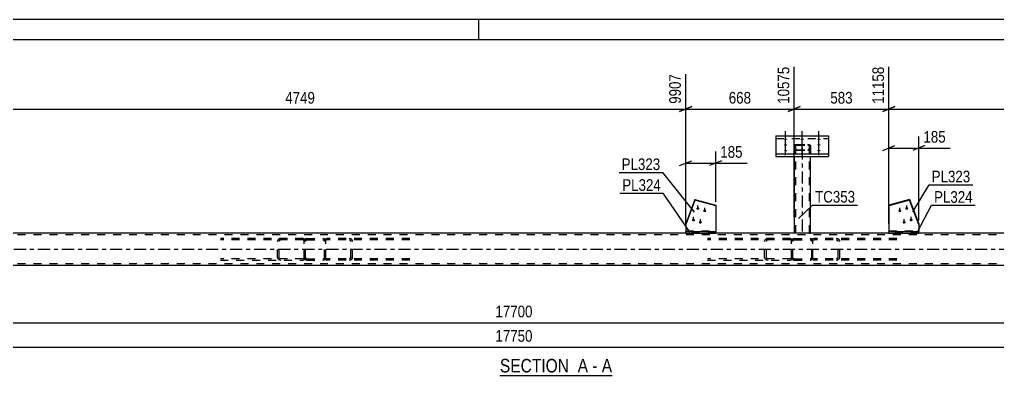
# Model space of a CAD drawing. Header units: millimetres. Extents: x -75 to 766, y -443 to 151.
# Drawn here: x 232.6 to 473.5, y 63.5 to 151.3 of the extents above; entities that cross this region are included whole.
import ezdxf

# ---------------------------------------------------------------- set-up
doc = ezdxf.new("R2010")
doc.units = ezdxf.units.MM
doc.linetypes.add('DXK_LINE_DOT2', pattern=[3.9198, 1.9599, -1.9599])
doc.linetypes.add('DXK_LINE_DOT3', pattern=[5.9187, 2.979, -0.9799, 0.9799, -0.9799])
doc.styles.add('Arial Narrow', font='ARIALN.TTF', dxfattribs={"height": 0.2})

# ---------------------------------------------------------------- blocks, each defined once
blk = doc.blocks.new('Unknown-761549991-1163')
at = {"color": 5, "linetype": 'Continuous'}
for p, q in [((765.73, 151.27), (-75.27, 151.27)), ((345.73, 146.27), (345.73, 151.27)), ((760.73, 146.27), (-70.27, 146.27))]:
    blk.add_line(p, q, dxfattribs=at)
blk = doc.blocks.new('Unknown-761549991-12 - 2859')
at = {"color": 6, "linetype": 'Continuous'}
blk.add_line((350.94, 63.53), (378.58, 63.53), dxfattribs=at)
at = {"color": 0, "linetype": 'Continuous'}
blk.add_wipeout([(369.05, 64.28), (369.05, 67.78), (350.94, 67.78), (350.94, 64.28)], dxfattribs=at)
at = {"color": 7, "linetype": 'Continuous', "style": 'Arial Narrow'}
blk.add_text('SECTION ', height=3.34, dxfattribs=at).set_placement((350.94, 64.28))
at = {"color": 0, "linetype": 'Continuous'}
blk.add_wipeout([(372.65, 64.28), (372.65, 67.78), (370.1, 67.78), (370.1, 64.28)], dxfattribs=at)
blk.add_wipeout([(374.98, 64.28), (374.98, 67.78), (373.7, 67.78), (373.7, 64.28)], dxfattribs=at)
at = {"color": 7, "linetype": 'Continuous', "style": 'Arial Narrow'}
for s, p in [('A', (370.1, 64.28)), ('-', (373.7, 64.28))]:
    blk.add_text(s, height=3.34, dxfattribs=at).set_placement(p)
at = {"color": 0, "linetype": 'Continuous'}
blk.add_wipeout([(378.58, 64.28), (378.58, 67.78), (376.03, 67.78), (376.03, 64.28)], dxfattribs=at)
at = {"color": 7, "linetype": 'Continuous', "style": 'Arial Narrow'}
blk.add_text('A', height=3.34, dxfattribs=at).set_placement((376.03, 64.28))
blk = doc.blocks.new('Bolt-761549991-2861 - 2859')
at = {"linetype": 'Continuous'}
for points in [[(399.69, 105.04), (399.77, 105.03), (399.84, 105.01), (399.91, 104.97), (399.96, 104.92), (400.01, 104.87), (400.04, 104.8), (400.05, 104.73), (400.05, 104.66), (400.04, 104.59), (400.01, 104.53), (399.96, 104.47), (399.91, 104.42), (399.84, 104.39), (399.77, 104.37), (399.69, 104.36), (399.62, 104.37), (399.55, 104.39), (399.48, 104.42), (399.43, 104.47), (399.38, 104.53), (399.35, 104.59), (399.34, 104.66), (399.34, 104.73), (399.35, 104.8), (399.38, 104.87), (399.43, 104.92), (399.48, 104.97), (399.55, 105.01), (399.62, 105.03)], [(401.39, 104.47), (401.46, 104.46), (401.54, 104.44), (401.6, 104.4), (401.66, 104.36), (401.7, 104.3), (401.73, 104.24), (401.75, 104.17), (401.75, 104.1), (401.73, 104.03), (401.7, 103.96), (401.66, 103.9), (401.6, 103.86), (401.54, 103.82), (401.46, 103.8), (401.39, 103.79), (401.32, 103.8), (401.24, 103.82), (401.18, 103.86), (401.12, 103.9), (401.08, 103.96), (401.05, 104.03), (401.03, 104.1), (401.03, 104.17), (401.05, 104.24), (401.08, 104.3), (401.12, 104.36), (401.18, 104.4), (401.24, 104.44), (401.32, 104.46)], [(398.62, 102.2), (398.7, 102.19), (398.77, 102.17), (398.83, 102.14), (398.89, 102.09), (398.93, 102.03), (398.97, 101.97), (398.98, 101.9), (398.98, 101.83), (398.97, 101.76), (398.93, 101.69), (398.89, 101.64), (398.83, 101.59), (398.77, 101.55), (398.7, 101.53), (398.62, 101.52), (398.55, 101.53), (398.48, 101.55), (398.41, 101.59), (398.36, 101.64), (398.31, 101.69), (398.28, 101.76), (398.27, 101.83), (398.27, 101.9), (398.28, 101.97), (398.31, 102.03), (398.36, 102.09), (398.41, 102.14), (398.48, 102.17), (398.55, 102.19)], [(400.32, 101.64), (400.39, 101.63), (400.47, 101.61), (400.53, 101.57), (400.59, 101.52), (400.63, 101.47), (400.66, 101.4), (400.68, 101.33), (400.68, 101.26), (400.66, 101.19), (400.63, 101.13), (400.59, 101.07), (400.53, 101.02), (400.47, 100.99), (400.39, 100.97), (400.32, 100.96), (400.24, 100.97), (400.17, 100.99), (400.11, 101.02), (400.05, 101.07), (400.01, 101.13), (399.98, 101.19), (399.96, 101.26), (399.96, 101.33), (399.98, 101.4), (400.01, 101.47), (400.05, 101.52), (400.11, 101.57), (400.17, 101.61), (400.24, 101.63)]]:
    blk.add_hatch(color=1, dxfattribs=at).paths.add_polyline_path(points)
at = {"color": 1, "linetype": 'Continuous'}
for p, q in [((399.69, 104.42), (399.69, 105.45)), ((401.39, 103.86), (401.39, 104.88)), ((398.62, 101.59), (398.62, 102.62)), ((400.32, 101.02), (400.32, 102.05))]:
    blk.add_line(p, q, dxfattribs=at)
blk = doc.blocks.new('Bolt-761549991-2864 - 2859')
at = {"linetype": 'Continuous'}
for points in [[(449.44, 104.47), (449.52, 104.46), (449.59, 104.44), (449.66, 104.4), (449.71, 104.36), (449.76, 104.3), (449.79, 104.24), (449.8, 104.17), (449.8, 104.1), (449.79, 104.03), (449.76, 103.96), (449.71, 103.9), (449.66, 103.86), (449.59, 103.82), (449.52, 103.8), (449.44, 103.79), (449.37, 103.8), (449.3, 103.82), (449.23, 103.86), (449.18, 103.9), (449.13, 103.96), (449.1, 104.03), (449.09, 104.1), (449.09, 104.17), (449.1, 104.24), (449.13, 104.3), (449.18, 104.36), (449.23, 104.4), (449.3, 104.44), (449.37, 104.46)], [(451.14, 105.03), (451.22, 105.03), (451.29, 105.01), (451.35, 104.97), (451.41, 104.92), (451.45, 104.87), (451.48, 104.8), (451.5, 104.73), (451.5, 104.66), (451.48, 104.59), (451.45, 104.53), (451.41, 104.47), (451.35, 104.42), (451.29, 104.39), (451.22, 104.37), (451.14, 104.36), (451.07, 104.37), (450.99, 104.39), (450.93, 104.42), (450.87, 104.47), (450.83, 104.53), (450.8, 104.59), (450.78, 104.66), (450.78, 104.73), (450.8, 104.8), (450.83, 104.87), (450.87, 104.92), (450.93, 104.97), (450.99, 105.01), (451.07, 105.03)], [(450.51, 101.64), (450.59, 101.63), (450.66, 101.61), (450.73, 101.57), (450.78, 101.52), (450.83, 101.47), (450.86, 101.4), (450.87, 101.33), (450.87, 101.26), (450.86, 101.19), (450.83, 101.13), (450.78, 101.07), (450.73, 101.02), (450.66, 100.99), (450.59, 100.97), (450.51, 100.96), (450.44, 100.97), (450.37, 100.99), (450.3, 101.02), (450.25, 101.07), (450.2, 101.13), (450.17, 101.19), (450.16, 101.26), (450.16, 101.33), (450.17, 101.4), (450.2, 101.47), (450.25, 101.52), (450.3, 101.57), (450.37, 101.61), (450.44, 101.63)], [(452.21, 102.2), (452.29, 102.19), (452.36, 102.17), (452.42, 102.14), (452.48, 102.09), (452.52, 102.03), (452.55, 101.97), (452.57, 101.9), (452.57, 101.83), (452.55, 101.76), (452.52, 101.69), (452.48, 101.64), (452.42, 101.59), (452.36, 101.55), (452.29, 101.53), (452.21, 101.52), (452.14, 101.53), (452.06, 101.55), (452, 101.59), (451.94, 101.64), (451.9, 101.69), (451.87, 101.76), (451.85, 101.83), (451.85, 101.9), (451.87, 101.97), (451.9, 102.03), (451.94, 102.09), (452, 102.14), (452.06, 102.17), (452.14, 102.19)]]:
    blk.add_hatch(color=1, dxfattribs=at).paths.add_polyline_path(points)
at = {"color": 1, "linetype": 'Continuous'}
for p, q in [((449.44, 103.86), (449.44, 104.88)), ((451.14, 104.42), (451.14, 105.45)), ((450.51, 101.02), (450.51, 102.05)), ((452.21, 101.59), (452.21, 102.61))]:
    blk.add_line(p, q, dxfattribs=at)
blk = doc.blocks.new('Part-761549991-2994 - 2859')
at = {"color": 7, "linetype": 'DXK_LINE_DOT2'}
for p, q in [((302.51, 97.27), (282.09, 97.27)), ((302.51, 96.95), (282.09, 96.95)), ((296.21, 96.88), (296.14, 96.63)), ((296.14, 92.63), (296.14, 96.63)), ((296.58, 96.63), (296.61, 96.76)), ((296.58, 92.63), (296.58, 96.63)), ((297.02, 97.27), (296.68, 97.23)), ((296.85, 96.93), (297.02, 96.95)), ((302.51, 97.27), (302.77, 97.24)), ((302.51, 96.95), (302.68, 96.93)), ((302.68, 96.93), (302.77, 96.89)), ((302.77, 92.03), (302.77, 97.24)), ((302.51, 92.31), (282.09, 92.31)), ((282.09, 91.99), (302.51, 91.99)), ((296.14, 92.63), (296.21, 92.39)), ((296.61, 92.51), (296.58, 92.63)), ((296.68, 92.04), (297.02, 91.99)), ((297.02, 92.31), (296.85, 92.34)), ((302.68, 92.34), (302.51, 92.31)), ((302.51, 91.99), (302.77, 92.03)), ((302.77, 92.38), (302.68, 92.34))]:
    blk.add_line(p, q, dxfattribs=at)
for centre, radius, start, end in [((296.89, 96.45), 0.802, 104.5547, 147.5896), ((296.95, 96.54), 0.401, 104.5547, 147.5896), ((296.89, 92.82), 0.802, 212.4104, 255.4453), ((296.95, 92.73), 0.401, 212.4104, 255.4453)]:
    blk.add_arc(centre, radius, start, end, dxfattribs=at)
blk = doc.blocks.new('Part-761549991-2996 - 2859')
at = {"color": 7, "linetype": 'DXK_LINE_DOT2'}
for p, q in [((422.51, 97.27), (402.09, 97.27)), ((422.51, 96.95), (402.09, 96.95)), ((416.21, 96.88), (416.14, 96.63)), ((416.14, 92.63), (416.14, 96.63)), ((416.58, 96.63), (416.61, 96.76)), ((416.58, 92.63), (416.58, 96.63)), ((417.02, 97.27), (416.68, 97.23)), ((416.85, 96.93), (417.02, 96.95)), ((422.51, 97.27), (422.77, 97.24)), ((422.51, 96.95), (422.68, 96.93)), ((422.68, 96.93), (422.77, 96.89)), ((422.77, 92.03), (422.77, 97.24)), ((422.51, 92.31), (402.09, 92.31)), ((402.09, 91.99), (422.51, 91.99)), ((416.14, 92.63), (416.21, 92.39)), ((416.61, 92.51), (416.58, 92.63)), ((416.68, 92.04), (417.02, 91.99)), ((417.02, 92.31), (416.85, 92.34)), ((422.68, 92.34), (422.51, 92.31)), ((422.51, 91.99), (422.77, 92.03)), ((422.77, 92.38), (422.68, 92.34))]:
    blk.add_line(p, q, dxfattribs=at)
for centre, radius, start, end in [((416.89, 96.45), 0.802, 104.5547, 147.5896), ((416.95, 96.54), 0.401, 104.5547, 147.5896), ((416.89, 92.82), 0.802, 212.4104, 255.4453), ((416.95, 92.73), 0.401, 212.4104, 255.4453)]:
    blk.add_arc(centre, radius, start, end, dxfattribs=at)
blk = doc.blocks.new('Part-761549991-2935 - 2859')
at = {"color": 7, "linetype": 'DXK_LINE_DOT2'}
for p, q in [((708.41, 98.23), (0.41, 98.23)), ((404.09, 98.63), (396.7, 98.63)), ((427.4, 98.63), (423.42, 98.63)), ((454.13, 98.63), (446.74, 98.63)), ((708.41, 91.03), (0.41, 91.03))]:
    blk.add_line(p, q, dxfattribs=at)
at = {"color": 2, "linetype": 'Continuous'}
for p, q in [((396.7, 98.63), (214.15, 98.63)), ((423.42, 98.63), (404.09, 98.63)), ((446.74, 98.63), (427.4, 98.63)), ((636.7, 98.63), (454.13, 98.63)), ((708.41, 90.63), (0.41, 90.63))]:
    blk.add_line(p, q, dxfattribs=at)
at = {"color": 7, "linetype": 'DXK_LINE_DOT3'}
blk.add_line((0.41, 94.63), (708.41, 94.63), dxfattribs=at)
blk = doc.blocks.new('Bolt-761549991-2876 - 2859')
at = {"linetype": 'Continuous'}
for points in [[(421.31, 121.6), (421.22, 121.61), (421.13, 121.62), (421.05, 121.63), (420.98, 121.65), (420.93, 121.68), (420.89, 121.71), (420.87, 121.74), (420.87, 121.77), (420.89, 121.8), (420.93, 121.83), (420.98, 121.86), (421.05, 121.88), (421.13, 121.89), (421.22, 121.9), (421.31, 121.91), (421.4, 121.9), (421.49, 121.89), (421.57, 121.88), (421.63, 121.86), (421.69, 121.83), (421.73, 121.8), (421.75, 121.77), (421.75, 121.74), (421.73, 121.71), (421.69, 121.68), (421.63, 121.65), (421.57, 121.63), (421.49, 121.62), (421.4, 121.61)], [(421.31, 120.2), (421.22, 120.21), (421.13, 120.22), (421.05, 120.23), (420.98, 120.25), (420.93, 120.28), (420.89, 120.31), (420.87, 120.34), (420.87, 120.37), (420.89, 120.4), (420.93, 120.43), (420.98, 120.45), (421.05, 120.47), (421.13, 120.49), (421.22, 120.5), (421.31, 120.5), (421.4, 120.5), (421.49, 120.49), (421.57, 120.47), (421.63, 120.45), (421.69, 120.43), (421.73, 120.4), (421.75, 120.37), (421.75, 120.34), (421.73, 120.31), (421.69, 120.28), (421.63, 120.25), (421.57, 120.23), (421.49, 120.22), (421.4, 120.21)], [(425.41, 121.6), (425.32, 121.61), (425.23, 121.62), (425.15, 121.63), (425.08, 121.65), (425.03, 121.68), (424.99, 121.71), (424.97, 121.74), (424.97, 121.77), (424.99, 121.8), (425.03, 121.83), (425.08, 121.86), (425.15, 121.88), (425.23, 121.89), (425.32, 121.9), (425.41, 121.91), (425.5, 121.9), (425.59, 121.89), (425.67, 121.88), (425.73, 121.86), (425.79, 121.83), (425.83, 121.8), (425.85, 121.77), (425.85, 121.74), (425.83, 121.71), (425.79, 121.68), (425.73, 121.65), (425.67, 121.63), (425.59, 121.62), (425.5, 121.61)], [(429.51, 121.6), (429.42, 121.61), (429.33, 121.62), (429.25, 121.63), (429.18, 121.65), (429.13, 121.68), (429.09, 121.71), (429.07, 121.74), (429.07, 121.77), (429.09, 121.8), (429.13, 121.83), (429.18, 121.86), (429.25, 121.88), (429.33, 121.89), (429.42, 121.9), (429.51, 121.91), (429.6, 121.9), (429.69, 121.89), (429.77, 121.88), (429.83, 121.86), (429.89, 121.83), (429.93, 121.8), (429.95, 121.77), (429.95, 121.74), (429.93, 121.71), (429.89, 121.68), (429.83, 121.65), (429.77, 121.63), (429.69, 121.62), (429.6, 121.61)], [(429.51, 120.2), (429.42, 120.21), (429.33, 120.22), (429.25, 120.23), (429.18, 120.25), (429.13, 120.28), (429.09, 120.31), (429.07, 120.34), (429.07, 120.37), (429.09, 120.4), (429.13, 120.43), (429.18, 120.45), (429.25, 120.47), (429.33, 120.49), (429.42, 120.5), (429.51, 120.5), (429.6, 120.5), (429.69, 120.49), (429.77, 120.47), (429.83, 120.45), (429.89, 120.43), (429.93, 120.4), (429.95, 120.37), (429.95, 120.34), (429.93, 120.31), (429.89, 120.28), (429.83, 120.25), (429.77, 120.23), (429.69, 120.22), (429.6, 120.21)], [(421.31, 118.8), (421.22, 118.8), (421.13, 118.81), (421.05, 118.83), (420.98, 118.85), (420.93, 118.88), (420.89, 118.9), (420.87, 118.93), (420.87, 118.97), (420.89, 119), (420.93, 119.03), (420.98, 119.05), (421.05, 119.07), (421.13, 119.09), (421.22, 119.1), (421.31, 119.1), (421.4, 119.1), (421.49, 119.09), (421.57, 119.07), (421.63, 119.05), (421.69, 119.03), (421.73, 119), (421.75, 118.97), (421.75, 118.93), (421.73, 118.9), (421.69, 118.88), (421.63, 118.85), (421.57, 118.83), (421.49, 118.81), (421.4, 118.8)], [(425.41, 118.8), (425.32, 118.8), (425.23, 118.81), (425.15, 118.83), (425.08, 118.85), (425.03, 118.88), (424.99, 118.9), (424.97, 118.93), (424.97, 118.97), (424.99, 119), (425.03, 119.03), (425.08, 119.05), (425.15, 119.07), (425.23, 119.09), (425.32, 119.1), (425.41, 119.1), (425.5, 119.1), (425.59, 119.09), (425.67, 119.07), (425.73, 119.05), (425.79, 119.03), (425.83, 119), (425.85, 118.97), (425.85, 118.93), (425.83, 118.9), (425.79, 118.88), (425.73, 118.85), (425.67, 118.83), (425.59, 118.81), (425.5, 118.8)], [(429.51, 118.8), (429.42, 118.8), (429.33, 118.81), (429.25, 118.83), (429.18, 118.85), (429.13, 118.88), (429.09, 118.9), (429.07, 118.93), (429.07, 118.97), (429.09, 119), (429.13, 119.03), (429.18, 119.05), (429.25, 119.07), (429.33, 119.09), (429.42, 119.1), (429.51, 119.1), (429.6, 119.1), (429.69, 119.09), (429.77, 119.07), (429.83, 119.05), (429.89, 119.03), (429.93, 119), (429.95, 118.97), (429.95, 118.93), (429.93, 118.9), (429.89, 118.88), (429.83, 118.85), (429.77, 118.83), (429.69, 118.81), (429.6, 118.8)]]:
    blk.add_hatch(color=1, dxfattribs=at).paths.add_polyline_path(points)
at = {"color": 1, "linetype": 'Continuous'}
for p, q in [((421.31, 120.67), (421.31, 123.78)), ((425.41, 120.67), (425.41, 123.78)), ((429.51, 120.67), (429.51, 123.78)), ((421.31, 119.26), (421.31, 122.38)), ((421.31, 117.86), (421.31, 120.98)), ((425.41, 117.86), (425.41, 120.98)), ((429.51, 119.26), (429.51, 122.38)), ((429.51, 117.86), (429.51, 120.98))]:
    blk.add_line(p, q, dxfattribs=at)
blk = doc.blocks.new('Part-761549991-3005 - 2859')
at = {"color": 2, "linetype": 'Continuous'}
for p, q in [((418.91, 122.58), (431.91, 122.58)), ((418.91, 122.58), (418.91, 117.53)), ((431.91, 122.58), (431.91, 117.53)), ((418.91, 118.13), (431.91, 118.13)), ((418.91, 117.53), (431.91, 117.53))]:
    blk.add_line(p, q, dxfattribs=at)
at = {"color": 7, "linetype": 'DXK_LINE_DOT2'}
blk.add_line((418.91, 121.97), (431.91, 121.97), dxfattribs=at)
blk = doc.blocks.new('Part-761549991-2990 - 2859')
at = {"color": 7, "linetype": 'DXK_LINE_DOT2'}
for p, q in [((424.05, 120.44), (423.8, 120.42)), ((424.05, 120.44), (426.77, 120.44)), ((427.01, 120.42), (426.77, 120.44)), ((423.46, 120.3), (423.41, 120.22)), ((423.41, 120.22), (423.41, 117.53)), ((423.41, 119.29), (423.46, 119.2)), ((423.59, 120.37), (423.46, 120.3)), ((423.46, 119.2), (423.59, 119.13)), ((423.8, 120.42), (423.59, 120.37)), ((423.59, 119.13), (423.8, 119.08)), ((423.73, 120.22), (423.75, 120.26)), ((423.73, 120.22), (423.73, 98.63)), ((423.75, 119.24), (423.73, 119.29)), ((423.75, 120.26), (423.82, 120.29)), ((423.82, 119.21), (423.75, 119.24)), ((423.8, 119.08), (424.05, 119.07)), ((423.82, 120.29), (423.93, 120.32)), ((423.93, 119.19), (423.82, 119.21)), ((423.93, 120.32), (424.05, 120.33)), ((424.05, 119.18), (423.93, 119.19)), ((424.05, 120.33), (426.77, 120.33)), ((424.05, 119.18), (426.77, 119.18)), ((424.05, 119.07), (426.77, 119.07)), ((426.77, 120.33), (426.89, 120.32)), ((426.89, 119.19), (426.77, 119.18)), ((426.77, 119.07), (427.01, 119.08)), ((426.89, 120.32), (426.99, 120.29)), ((426.99, 119.21), (426.89, 119.19)), ((426.99, 120.29), (427.06, 120.26)), ((427.06, 119.24), (426.99, 119.21)), ((427.22, 120.37), (427.01, 120.42)), ((427.01, 119.08), (427.22, 119.13)), ((427.06, 120.26), (427.09, 120.22)), ((427.09, 119.29), (427.06, 119.24)), ((427.09, 120.22), (427.09, 98.63)), ((427.36, 120.3), (427.22, 120.37)), ((427.22, 119.13), (427.36, 119.2)), ((427.41, 120.22), (427.36, 120.3)), ((427.36, 119.2), (427.41, 119.29)), ((427.41, 120.22), (427.41, 117.53)), ((423.42, 98.63), (423.41, 98.63)), ((423.41, 98.63), (423.42, 98.63)), ((427.06, 98.63), (427.09, 98.63)), ((427.4, 98.63), (427.41, 98.63)), ((427.41, 98.63), (427.4, 98.63))]:
    blk.add_line(p, q, dxfattribs=at)
at = {"color": 7, "linetype": 'DXK_LINE_DOT3'}
blk.add_line((425.41, 119.75), (425.41, 98.63), dxfattribs=at)
at = {"color": 2, "linetype": 'Continuous'}
for p, q in [((423.41, 117.53), (423.41, 98.63)), ((427.41, 98.63), (427.41, 117.53)), ((427.36, 98.63), (423.42, 98.63)), ((427.4, 98.63), (427.36, 98.63))]:
    blk.add_line(p, q, dxfattribs=at)
blk = doc.blocks.new('Part-761549991-3012 - 2859')
at = {"color": 7, "linetype": 'DXK_LINE_DOT2'}
for p, q in [((422.82, 96.88), (422.77, 96.63)), ((422.77, 92.63), (422.77, 96.63)), ((423.09, 96.63), (423.11, 96.76)), ((423.09, 92.63), (423.09, 96.63)), ((423.41, 97.27), (423.16, 97.23)), ((423.29, 96.93), (423.41, 96.95)), ((423.41, 97.27), (427.41, 97.27)), ((423.41, 96.95), (427.41, 96.95)), ((427.65, 97.23), (427.41, 97.27)), ((427.41, 96.95), (427.53, 96.93)), ((427.7, 96.76), (427.73, 96.63)), ((427.73, 92.63), (427.73, 96.63)), ((428.05, 96.63), (428, 96.88)), ((428.05, 92.63), (428.05, 96.63)), ((422.77, 92.63), (422.82, 92.39)), ((423.11, 92.51), (423.09, 92.63)), ((423.16, 92.04), (423.41, 91.99)), ((423.41, 92.31), (423.29, 92.34)), ((423.41, 92.31), (427.41, 92.31)), ((423.41, 91.99), (427.41, 91.99)), ((427.53, 92.34), (427.41, 92.31)), ((427.41, 91.99), (427.65, 92.04)), ((427.73, 92.63), (427.7, 92.51)), ((428, 92.39), (428.05, 92.63))]:
    blk.add_line(p, q, dxfattribs=at)
for centre, radius, start, end in [((423.41, 96.63), 0.64, 112.5, 157.5), ((423.41, 96.63), 0.32, 112.5, 157.5), ((427.41, 96.63), 0.32, 22.5, 67.5), ((427.41, 96.63), 0.64, 22.5, 67.5), ((423.41, 92.63), 0.64, 202.5, 247.5), ((423.41, 92.63), 0.32, 202.5, 247.5), ((427.41, 92.63), 0.32, 292.5, 337.5), ((427.41, 92.63), 0.64, 292.5, 337.5)]:
    blk.add_arc(centre, radius, start, end, dxfattribs=at)
blk = doc.blocks.new('Part-761549991-2977 - 2859')
at = {"color": 7, "linetype": 'DXK_LINE_DOT2'}
for p, q in [((308.31, 97.27), (308.05, 97.24)), ((308.05, 92.03), (308.05, 97.24)), ((308.05, 96.89), (308.14, 96.93)), ((308.14, 96.93), (308.31, 96.95)), ((328.73, 97.27), (308.31, 97.27)), ((328.73, 96.95), (308.31, 96.95)), ((314.13, 97.23), (313.8, 97.27)), ((313.8, 96.95), (313.96, 96.93)), ((314.2, 96.76), (314.24, 96.63)), ((314.24, 92.63), (314.24, 96.63)), ((314.67, 96.63), (314.61, 96.88)), ((314.67, 92.63), (314.67, 96.63)), ((308.14, 92.34), (308.05, 92.38)), ((308.05, 92.03), (308.31, 91.99)), ((308.31, 92.31), (308.14, 92.34)), ((328.73, 92.31), (308.31, 92.31)), ((328.73, 91.99), (308.31, 91.99)), ((313.96, 92.34), (313.8, 92.31)), ((313.8, 91.99), (314.13, 92.04)), ((314.24, 92.63), (314.2, 92.51)), ((314.61, 92.39), (314.67, 92.63))]:
    blk.add_line(p, q, dxfattribs=at)
for centre, radius, start, end in [((313.86, 96.54), 0.401, 32.4104, 75.4453), ((313.93, 96.45), 0.802, 32.4104, 75.4453), ((313.86, 92.73), 0.401, 284.5547, 327.5896), ((313.93, 92.82), 0.802, 284.5547, 327.5896)]:
    blk.add_arc(centre, radius, start, end, dxfattribs=at)
blk = doc.blocks.new('Part-761549991-2979 - 2859')
at = {"color": 7, "linetype": 'DXK_LINE_DOT2'}
for p, q in [((428.31, 97.27), (428.05, 97.24)), ((428.05, 92.03), (428.05, 97.24)), ((428.05, 96.89), (428.14, 96.93)), ((428.14, 96.93), (428.31, 96.95)), ((448.73, 97.27), (428.31, 97.27)), ((448.73, 96.95), (428.31, 96.95)), ((434.13, 97.23), (433.8, 97.27)), ((433.8, 96.95), (433.96, 96.93)), ((434.2, 96.76), (434.24, 96.63)), ((434.24, 92.63), (434.24, 96.63)), ((434.67, 96.63), (434.61, 96.88)), ((434.67, 92.63), (434.67, 96.63)), ((428.14, 92.34), (428.05, 92.38)), ((428.05, 92.03), (428.31, 91.99)), ((428.31, 92.31), (428.14, 92.34)), ((448.73, 92.31), (428.31, 92.31)), ((448.73, 91.99), (428.31, 91.99)), ((433.96, 92.34), (433.8, 92.31)), ((433.8, 91.99), (434.13, 92.04)), ((434.24, 92.63), (434.2, 92.51)), ((434.61, 92.39), (434.67, 92.63))]:
    blk.add_line(p, q, dxfattribs=at)
for centre, radius, start, end in [((433.86, 96.54), 0.401, 32.4104, 75.4453), ((433.93, 96.45), 0.802, 32.4104, 75.4453), ((433.86, 92.73), 0.401, 284.5547, 327.5896), ((433.93, 92.82), 0.802, 284.5547, 327.5896)]:
    blk.add_arc(centre, radius, start, end, dxfattribs=at)
blk = doc.blocks.new('Part-761549991-3008 - 2859')
at = {"color": 2, "linetype": 'Continuous'}
for p, q in [((446.74, 98.63), (446.74, 99.03)), ((446.74, 99.03), (454.13, 99.03)), ((454.13, 98.63), (454.13, 99.03)), ((446.74, 98.63), (454.13, 98.63))]:
    blk.add_line(p, q, dxfattribs=at)
blk = doc.blocks.new('Part-761549991-3011 - 2859')
at = {"color": 7, "linetype": 'DXK_LINE_DOT2'}
for p, q in [((302.82, 96.88), (302.77, 96.63)), ((302.77, 92.63), (302.77, 96.63)), ((303.09, 96.63), (303.11, 96.76)), ((303.09, 92.63), (303.09, 96.63)), ((303.41, 97.27), (303.16, 97.23)), ((303.29, 96.93), (303.41, 96.95)), ((303.41, 97.27), (307.41, 97.27)), ((303.41, 96.95), (307.41, 96.95)), ((307.65, 97.23), (307.41, 97.27)), ((307.41, 96.95), (307.53, 96.93)), ((307.7, 96.76), (307.73, 96.63)), ((307.73, 92.63), (307.73, 96.63)), ((308.05, 96.63), (308, 96.88)), ((308.05, 92.63), (308.05, 96.63)), ((302.77, 92.63), (302.82, 92.39)), ((303.11, 92.51), (303.09, 92.63)), ((303.16, 92.04), (303.41, 91.99)), ((303.41, 92.31), (303.29, 92.34)), ((303.41, 92.31), (307.41, 92.31)), ((303.41, 91.99), (307.41, 91.99)), ((307.53, 92.34), (307.41, 92.31)), ((307.41, 91.99), (307.65, 92.04)), ((307.73, 92.63), (307.7, 92.51)), ((308, 92.39), (308.05, 92.63))]:
    blk.add_line(p, q, dxfattribs=at)
for centre, radius, start, end in [((303.41, 96.63), 0.64, 112.5, 157.5), ((303.41, 96.63), 0.32, 112.5, 157.5), ((307.41, 96.63), 0.32, 22.5, 67.5), ((307.41, 96.63), 0.64, 22.5, 67.5), ((303.41, 92.63), 0.64, 202.5, 247.5), ((303.41, 92.63), 0.32, 202.5, 247.5), ((307.41, 92.63), 0.32, 292.5, 337.5), ((307.41, 92.63), 0.64, 292.5, 337.5)]:
    blk.add_arc(centre, radius, start, end, dxfattribs=at)
blk = doc.blocks.new('Part-761549991-3024 - 2859')
at = {"color": 2, "linetype": 'Continuous'}
for p, q in [((398.98, 106.89), (396.7, 100.87)), ((398.98, 106.73), (396.7, 100.71)), ((398.98, 106.73), (398.98, 106.89)), ((398.98, 106.89), (404.09, 105.48)), ((404.09, 105.32), (398.98, 106.73)), ((404.09, 105.48), (404.09, 99.03)), ((396.7, 100.87), (396.7, 99.03))]:
    blk.add_line(p, q, dxfattribs=at)
at = {"color": 7, "linetype": 'DXK_LINE_DOT2'}
for p, q in [((396.7, 99.18), (404.09, 99.18)), ((396.7, 99.03), (396.7, 99.01)), ((396.7, 99.01), (396.7, 99.03)), ((396.7, 99.01), (404.09, 99.01)), ((404.09, 99.01), (404.09, 99.03)), ((404.09, 99.03), (404.09, 99.01))]:
    blk.add_line(p, q, dxfattribs=at)
blk = doc.blocks.new('Part-761549991-3025 - 2859')
at = {"color": 2, "linetype": 'Continuous'}
for p, q in [((396.7, 98.63), (396.7, 99.03)), ((396.7, 99.03), (404.09, 99.03)), ((404.09, 98.63), (404.09, 99.03)), ((396.7, 98.63), (404.09, 98.63))]:
    blk.add_line(p, q, dxfattribs=at)
blk = doc.blocks.new('Part-761549991-3033 - 2859')
at = {"color": 2, "linetype": 'Continuous'}
for p, q in [((451.86, 106.89), (446.74, 105.48)), ((451.86, 106.73), (446.74, 105.32)), ((451.86, 106.73), (451.86, 106.89)), ((451.86, 106.89), (454.13, 100.87)), ((454.13, 100.71), (451.86, 106.73)), ((446.74, 105.48), (446.74, 99.03)), ((454.13, 100.87), (454.13, 99.03))]:
    blk.add_line(p, q, dxfattribs=at)
at = {"color": 7, "linetype": 'DXK_LINE_DOT2'}
for p, q in [((446.74, 99.18), (454.13, 99.18)), ((446.74, 99.03), (446.74, 99.01)), ((446.74, 99.01), (446.74, 99.03)), ((446.74, 99.01), (454.13, 99.01)), ((454.13, 99.01), (454.13, 99.03)), ((454.13, 99.03), (454.13, 99.01))]:
    blk.add_line(p, q, dxfattribs=at)
blk = doc.blocks.new('StraightDimension-761549991-12162 - 2859')
at = {"color": 7, "linetype": 'Continuous'}
for p, q in [((446.74, 100.95), (446.74, 139.64)), ((636.7, 100.95), (636.7, 139.64)), ((448.24, 129.8), (445.24, 128.6)), ((446.74, 129.2), (636.7, 129.2)), ((635.2, 128.6), (638.2, 129.8))]:
    blk.add_line(p, q, dxfattribs=at)
at = {"color": 0, "linetype": 'Continuous'}
blk.add_wipeout([(636.1, 140.24), (631.9, 140.24), (631.9, 129.9), (636.1, 129.9)], dxfattribs=at)
at = {"color": 0}
blk.add_wipeout([(545.97, 129.95), (545.97, 134.15), (537.46, 134.15), (537.46, 129.95)], dxfattribs=at)
at = {"color": 3, "linetype": 'Continuous', "style": 'Arial Narrow'}
blk.add_text('15907', height=2.863, rotation=90.0002, dxfattribs=at).set_placement((635.5, 130.5))
at = {"color": 3, "style": 'Arial Narrow'}
blk.add_text('4749', height=2.863, dxfattribs=at).set_placement((538.06, 130.55))
blk = doc.blocks.new('StraightDimension-761549991-3206 - 2859')
at = {"color": 7, "linetype": 'Continuous'}
blk.add_line((-0.59, 70.5), (709.41, 70.5), dxfattribs=at)
at = {"color": 0}
blk.add_wipeout([(359.58, 71.25), (359.58, 75.45), (349.24, 75.45), (349.24, 71.25)], dxfattribs=at)
at = {"color": 3, "style": 'Arial Narrow'}
blk.add_text('17750', height=2.863, dxfattribs=at).set_placement((349.84, 71.85))
blk = doc.blocks.new('StraightDimension-761549991-11757 - 2859')
at = {"color": 7, "linetype": 'Continuous'}
blk.add_line((0.41, 76.52), (708.41, 76.52), dxfattribs=at)
at = {"color": 0}
blk.add_wipeout([(359.58, 77.27), (359.58, 81.47), (349.24, 81.47), (349.24, 77.27)], dxfattribs=at)
at = {"color": 3, "style": 'Arial Narrow'}
blk.add_text('17700', height=2.863, dxfattribs=at).set_placement((349.84, 77.87))
blk = doc.blocks.new('StraightDimension-761549991-12163 - 2859')
at = {"color": 7, "linetype": 'Continuous'}
for p, q in [((423.41, 102.53), (423.41, 139.64)), ((446.74, 100.95), (446.74, 139.64)), ((424.91, 129.8), (421.91, 128.6)), ((423.41, 129.2), (446.74, 129.2)), ((445.24, 128.6), (448.24, 129.8))]:
    blk.add_line(p, q, dxfattribs=at)
at = {"color": 0, "linetype": 'Continuous'}
blk.add_wipeout([(446.14, 140.24), (441.94, 140.24), (441.94, 129.9), (446.14, 129.9)], dxfattribs=at)
at = {"color": 0}
blk.add_wipeout([(438.41, 129.95), (438.41, 134.15), (431.73, 134.15), (431.73, 129.95)], dxfattribs=at)
at = {"color": 3, "linetype": 'Continuous', "style": 'Arial Narrow'}
blk.add_text('11158', height=2.863, rotation=90.0002, dxfattribs=at).set_placement((445.54, 130.5))
at = {"color": 3, "style": 'Arial Narrow'}
blk.add_text('583', height=2.863, dxfattribs=at).set_placement((432.33, 130.55))
blk = doc.blocks.new('StraightDimension-761549991-12164 - 2859')
at = {"color": 7, "linetype": 'Continuous'}
for p, q in [((396.7, 100.95), (396.7, 137.81)), ((423.41, 102.53), (423.41, 139.64)), ((398.2, 129.8), (395.2, 128.6)), ((396.7, 129.2), (423.41, 129.2)), ((421.91, 128.6), (424.91, 129.8))]:
    blk.add_line(p, q, dxfattribs=at)
at = {"color": 0, "linetype": 'Continuous'}
blk.add_wipeout([(422.81, 140.24), (418.61, 140.24), (418.61, 129.9), (422.81, 129.9)], dxfattribs=at)
at = {"color": 0}
blk.add_wipeout([(413.4, 129.95), (413.4, 134.15), (406.71, 134.15), (406.71, 129.95)], dxfattribs=at)
at = {"color": 3, "linetype": 'Continuous', "style": 'Arial Narrow'}
blk.add_text('10575', height=2.863, rotation=90.0002, dxfattribs=at).set_placement((422.21, 130.5))
at = {"color": 3, "style": 'Arial Narrow'}
blk.add_text('668', height=2.863, dxfattribs=at).set_placement((407.31, 130.55))
blk = doc.blocks.new('StraightDimension-761549991-12165 - 2859')
at = {"color": 7, "linetype": 'Continuous'}
for p, q in [((206.76, 101.79), (206.76, 137.81)), ((396.7, 100.95), (396.7, 137.81)), ((208.26, 129.8), (205.26, 128.6)), ((206.76, 129.2), (396.7, 129.2)), ((395.2, 128.6), (398.2, 129.8))]:
    blk.add_line(p, q, dxfattribs=at)
at = {"color": 0, "linetype": 'Continuous'}
blk.add_wipeout([(396.1, 138.41), (391.9, 138.41), (391.9, 129.9), (396.1, 129.9)], dxfattribs=at)
at = {"color": 0}
blk.add_wipeout([(305.99, 129.95), (305.99, 134.15), (297.47, 134.15), (297.47, 129.95)], dxfattribs=at)
at = {"color": 3, "linetype": 'Continuous', "style": 'Arial Narrow'}
blk.add_text('9907', height=2.863, rotation=90.0002, dxfattribs=at).set_placement((395.5, 130.5))
at = {"color": 3, "style": 'Arial Narrow'}
blk.add_text('4749', height=2.863, dxfattribs=at).set_placement((298.07, 130.55))
blk = doc.blocks.new('StraightDimension-761549991-13837 - 2859')
at = {"color": 7, "linetype": 'Continuous'}
for p, q in [((396.7, 101.71), (396.7, 118.7)), ((404.09, 106.32), (404.09, 118.7)), ((395.2, 115.25), (398.2, 116.45)), ((396.7, 115.85), (404.09, 115.85)), ((405.59, 116.45), (402.59, 115.25))]:
    blk.add_line(p, q, dxfattribs=at)
at = {"color": 0}
blk.add_wipeout([(411.3, 116.6), (411.3, 120.8), (404.62, 120.8), (404.62, 116.6)], dxfattribs=at)
at = {"color": 7, "linetype": 'Continuous'}
blk.add_line((404.09, 115.85), (411.83, 115.85), dxfattribs=at)
blk.add_line((404.09, 115.85), (411.83, 115.85), dxfattribs=at)
at = {"color": 3, "style": 'Arial Narrow'}
blk.add_text('185', height=2.863, dxfattribs=at).set_placement((405.22, 117.2))
blk = doc.blocks.new('StraightDimension-761549991-13843 - 2859')
at = {"color": 7, "linetype": 'Continuous'}
for p, q in [((446.74, 106.4), (446.74, 122.43)), ((454.13, 101.71), (454.13, 122.43)), ((445.24, 118.98), (448.24, 120.18)), ((446.74, 119.58), (454.13, 119.58)), ((455.63, 120.18), (452.63, 118.98))]:
    blk.add_line(p, q, dxfattribs=at)
at = {"color": 0}
blk.add_wipeout([(461.34, 120.33), (461.34, 124.53), (454.66, 124.53), (454.66, 120.33)], dxfattribs=at)
at = {"color": 7, "linetype": 'Continuous'}
blk.add_line((454.13, 119.58), (461.87, 119.58), dxfattribs=at)
blk.add_line((454.13, 119.58), (461.87, 119.58), dxfattribs=at)
at = {"color": 3, "style": 'Arial Narrow'}
blk.add_text('185', height=2.863, dxfattribs=at).set_placement((455.26, 120.93))
blk = doc.blocks.new('Mark-761549991-12303 - 2859')
at = {"color": 0}
blk.add_wipeout([(390.43, 114.17), (390.43, 117.17), (380.93, 117.17), (380.93, 114.17)], dxfattribs=at)
blk.add_wipeout([(390.43, 114.17), (390.43, 117.17), (380.93, 117.17), (380.93, 114.17)], dxfattribs=at)
at = {"color": 30, "linetype": 'Continuous'}
for p in [(380.33, 113.57), (398.87, 103.82)]:
    blk.add_line(p, (391.03, 113.57), dxfattribs=at)
at = {"color": 3, "style": 'Arial Narrow'}
blk.add_text('PL323', height=2.863, dxfattribs=at).set_placement((380.93, 114.17))
blk = doc.blocks.new('Mark-761549991-2986 - 2859')
at = {"color": 0}
blk.add_wipeout([(438.44, 106.15), (438.44, 109.15), (428.57, 109.15), (428.57, 106.15)], dxfattribs=at)
blk.add_wipeout([(438.44, 106.15), (438.44, 109.15), (428.57, 109.15), (428.57, 106.15)], dxfattribs=at)
at = {"color": 30, "linetype": 'Continuous'}
for p, q in [((424.46, 102.26), (427.97, 105.55)), ((427.97, 105.55), (439.04, 105.55))]:
    blk.add_line(p, q, dxfattribs=at)
at = {"color": 3, "style": 'Arial Narrow'}
blk.add_text('TC353', height=2.863, dxfattribs=at).set_placement((428.57, 106.15))
blk = doc.blocks.new('Mark-761549991-12306 - 2859')
at = {"color": 0}
blk.add_wipeout([(466.8, 111.14), (466.8, 114.14), (457.29, 114.14), (457.29, 111.14)], dxfattribs=at)
blk.add_wipeout([(466.8, 111.14), (466.8, 114.14), (457.29, 114.14), (457.29, 111.14)], dxfattribs=at)
at = {"color": 30, "linetype": 'Continuous'}
for p, q in [((452.66, 103.89), (456.69, 110.54)), ((456.69, 110.54), (467.4, 110.54))]:
    blk.add_line(p, q, dxfattribs=at)
at = {"color": 3, "style": 'Arial Narrow'}
blk.add_text('PL323', height=2.863, dxfattribs=at).set_placement((457.29, 111.14))
blk = doc.blocks.new('Mark-761549991-13773 - 2859')
at = {"color": 0}
blk.add_wipeout([(390.59, 109.04), (390.59, 112.04), (381.08, 112.04), (381.08, 109.04)], dxfattribs=at)
blk.add_wipeout([(390.59, 109.04), (390.59, 112.04), (381.08, 112.04), (381.08, 109.04)], dxfattribs=at)
at = {"color": 30, "linetype": 'Continuous'}
for p in [(380.48, 108.44), (397.83, 98.79)]:
    blk.add_line(p, (391.19, 108.44), dxfattribs=at)
at = {"color": 3, "style": 'Arial Narrow'}
blk.add_text('PL324', height=2.863, dxfattribs=at).set_placement((381.08, 109.04))
blk = doc.blocks.new('Mark-761549991-13787 - 2859')
at = {"color": 0}
blk.add_wipeout([(467.38, 106.1), (467.38, 109.1), (457.88, 109.1), (457.88, 106.1)], dxfattribs=at)
blk.add_wipeout([(467.38, 106.1), (467.38, 109.1), (457.88, 109.1), (457.88, 106.1)], dxfattribs=at)
at = {"color": 30, "linetype": 'Continuous'}
for p, q in [((453.7, 98.81), (457.28, 105.5)), ((457.28, 105.5), (467.98, 105.5))]:
    blk.add_line(p, q, dxfattribs=at)
at = {"color": 3, "style": 'Arial Narrow'}
blk.add_text('PL324', height=2.863, dxfattribs=at).set_placement((457.88, 106.1))

msp = doc.modelspace()

# ---------------------------------------------------------------- block references
for name in ['Unknown-761549991-1163', 'Bolt-761549991-2876 - 2859', 'Part-761549991-3005 - 2859', 'Part-761549991-2990 - 2859', 'Part-761549991-3024 - 2859', 'Part-761549991-3033 - 2859', 'Bolt-761549991-2861 - 2859', 'Bolt-761549991-2864 - 2859', 'Part-761549991-3025 - 2859', 'Part-761549991-3008 - 2859', 'Part-761549991-2935 - 2859', 'Part-761549991-2994 - 2859', 'Part-761549991-3011 - 2859', 'Part-761549991-2977 - 2859', 'Part-761549991-2996 - 2859', 'Part-761549991-3012 - 2859', 'Part-761549991-2979 - 2859']:
    msp.add_blockref(name, (0, 0))

# ---------------------------------------------------------------- next in the draw order: block references
for name in ['StraightDimension-761549991-12162 - 2859', 'Unknown-761549991-12 - 2859']:
    msp.add_blockref(name, (0, 0))

# ---------------------------------------------------------------- next in the draw order: block references
for name in ['StraightDimension-761549991-12163 - 2859', 'StraightDimension-761549991-3206 - 2859']:
    msp.add_blockref(name, (0, 0))

# ---------------------------------------------------------------- next in the draw order: block references
for name in ['StraightDimension-761549991-12164 - 2859', 'StraightDimension-761549991-13843 - 2859', 'StraightDimension-761549991-11757 - 2859']:
    msp.add_blockref(name, (0, 0))

# ---------------------------------------------------------------- next in the draw order: block references
for name in ['StraightDimension-761549991-12165 - 2859', 'Mark-761549991-12306 - 2859', 'Mark-761549991-2986 - 2859']:
    msp.add_blockref(name, (0, 0))

# ---------------------------------------------------------------- next in the draw order: block references
for name in ['StraightDimension-761549991-13837 - 2859', 'Mark-761549991-13787 - 2859']:
    msp.add_blockref(name, (0, 0))

# ---------------------------------------------------------------- next in the draw order: block references
msp.add_blockref('Mark-761549991-12303 - 2859', (0, 0))

# ---------------------------------------------------------------- next in the draw order: block references
msp.add_blockref('Mark-761549991-13773 - 2859', (0, 0))

doc.saveas('drawing.dxf')
